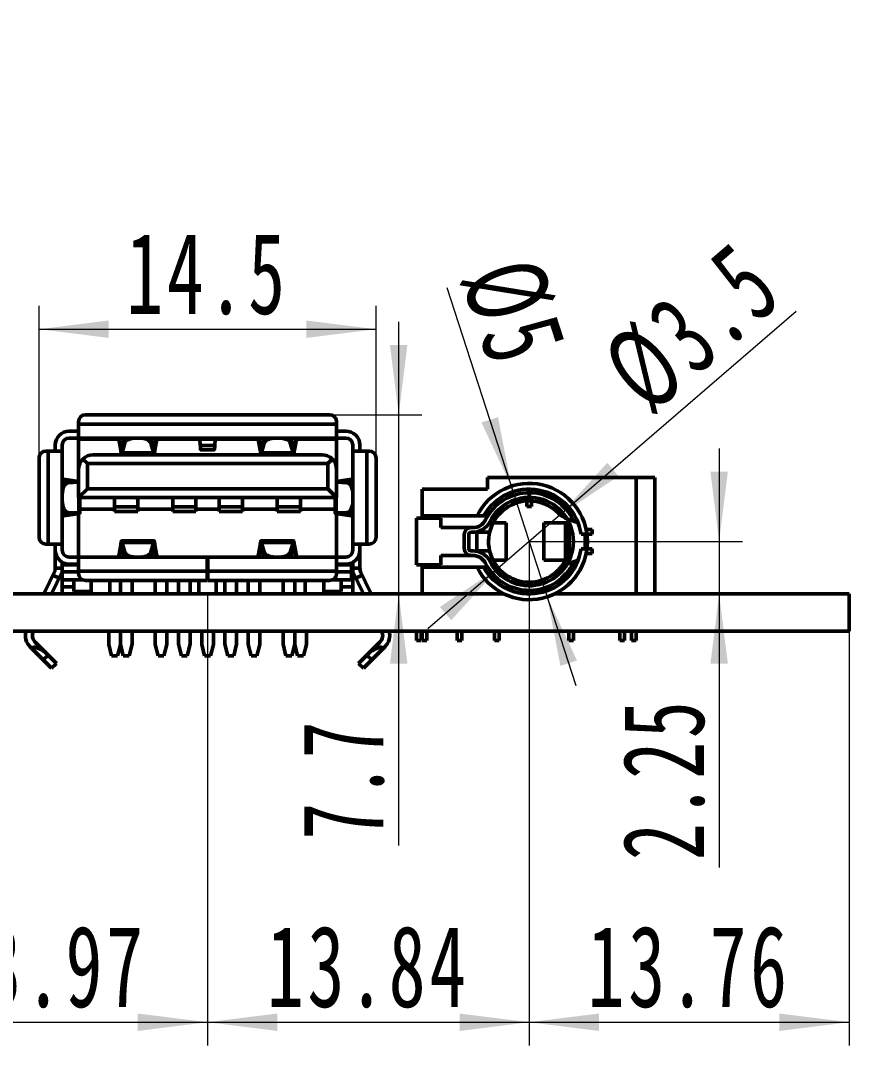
# Model space of a CAD drawing. Header units: millimetres. Extents: x -67 to 52, y -77 to 66.
# Drawn here: x 15.11 to 51.6, y -40.72 to 3.35 of the extents above; entities that cross this region are included whole.
import ezdxf

# ---------------------------------------------------------------- set-up
doc = ezdxf.new("R2010")
doc.units = ezdxf.units.MM
doc.layers.get('0').update_dxf_attribs({"lineweight": 18})
doc.layers.add('01', color=7, linetype='Continuous', lineweight=50)
doc.layers.add('尺寸线层', color=3, linetype='Continuous', lineweight=18)
doc.styles.add('标准', font='', dxfattribs={"width": 0.667})
doc.styles.get('标准').set_extended_font_data('宋体')
doc.dimstyles.new('标准', dxfattribs={"dimtxt": 3.5, "dimasz": 3, "dimexe": 1, "dimexo": 0, "dimtad": 1, "dimdsep": 46, "dimtxsty": '标准', "dimblk": '_CAXARROW', "dimcen": 0, "dimdle": 4, "dimazin": 2, "dimtfac": 0.707107, "dimtdec": 3, "dimtmove": 0, "dimatfit": 3, "dimfxl": 1, "dimtolj": 1, "dimarcsym": 1})

# ---------------------------------------------------------------- blocks, each defined once
blk = doc.blocks.new('USB_S_2')
at = {"color": 7, "linetype": 'Continuous'}
for p, q in [((-5.25, 7.7), (5.25, 7.7)), ((-5.55, 6.7), (-5.55, 7.4)), ((5.55, 7.3), (-5.55, 7.3)), ((5.55, 7.4), (5.55, 6.7)), ((-5.95, 7), (-5.55, 7)), ((-5.95, 6.7), (5.95, 6.7)), ((-5.55, 6.65), (-5.55, 4.14)), ((-3.82, 6.65), (-5.55, 6.65)), ((-3.82, 6.7), (-3.82, 6.646)), ((-3.82, 6.646), (-3.735, 6.179)), ((-3.735, 6.371), (-3.795, 6.7)), ((-3.572, 6.7), (-3.677, 6.327)), ((-3.559, 6.485), (-3.559, 6.7)), ((-2.441, 6.7), (-2.441, 6.485)), ((-2.323, 6.327), (-2.428, 6.7)), ((-2.205, 6.7), (-2.265, 6.371)), ((-2.18, 6.646), (-2.265, 6.179)), ((-2.18, 6.646), (-2.18, 6.7)), ((-0.329, 6.65), (-2.18, 6.65)), ((-0.329, 6.646), (0.329, 6.646)), ((-0.329, 6.646), (-0.311, 6.379)), ((0.329, 6.646), (0.311, 6.379)), ((2.18, 6.65), (0.329, 6.65)), ((2.18, 6.7), (2.18, 6.646)), ((2.18, 6.646), (2.265, 6.179)), ((2.265, 6.371), (2.205, 6.7)), ((2.428, 6.7), (2.323, 6.327)), ((2.441, 6.485), (2.441, 6.7)), ((3.559, 6.7), (3.559, 6.485)), ((3.677, 6.327), (3.572, 6.7)), ((3.795, 6.7), (3.735, 6.371)), ((3.82, 6.646), (3.735, 6.179)), ((3.82, 6.646), (3.82, 6.7)), ((5.55, 6.65), (3.82, 6.65)), ((5.55, 7), (5.95, 7)), ((5.55, 4.14), (5.55, 6.65)), ((-6.55, 6.14), (-6.55, 6.4)), ((-6.25, 1.88), (-6.25, 6.4)), ((-3.664, 6.371), (-3.735, 6.371)), ((-3.735, 6.179), (-3.735, 6.371)), ((-3.677, 6.067), (-3.559, 6.485)), ((-3.677, 6.327), (-3.677, 6.067)), ((-2.323, 6.067), (-2.441, 6.485)), ((-2.265, 6.371), (-2.336, 6.371)), ((-2.323, 6.067), (-2.323, 6.327)), ((-2.265, 6.371), (-2.265, 6.179)), ((0.311, 6.379), (-0.311, 6.379)), ((0.297, 6.2), (-0.297, 6.2)), ((2.336, 6.371), (2.265, 6.371)), ((2.265, 6.179), (2.265, 6.371)), ((2.323, 6.067), (2.441, 6.485)), ((2.323, 6.327), (2.323, 6.067)), ((3.677, 6.067), (3.559, 6.485)), ((3.735, 6.371), (3.664, 6.371)), ((3.677, 6.067), (3.677, 6.327)), ((3.735, 6.371), (3.735, 6.179)), ((6.25, 6.4), (6.25, 1.88)), ((6.55, 6.14), (6.55, 6.4)), ((-7.25, 2.44), (-7.25, 5.84)), ((-6.95, 6.14), (-6.25, 6.14)), ((-6.95, 6.14), (-6.25, 6.14)), ((-6.85, 6.14), (-6.85, 2.14)), ((-5.364, 5.794), (-5.169, 5.599)), ((4.915, 5.98), (-4.915, 5.98)), ((-3.698, 6), (-2.302, 6)), ((-2.323, 6.067), (-3.677, 6.067)), ((2.302, 6), (3.698, 6)), ((3.677, 6.067), (2.323, 6.067)), ((5.364, 5.794), (5.169, 5.599)), ((6.25, 6.14), (6.95, 6.14)), ((6.25, 6.14), (6.95, 6.14)), ((6.85, 2.14), (6.85, 6.14)), ((7.25, 5.84), (7.25, 2.44)), ((-5.169, 5.599), (5.169, 5.599)), ((-5.169, 4.521), (-5.169, 5.599)), ((5.169, 4.521), (5.169, 5.599)), ((-6.196, 4.93), (-6.25, 4.93)), ((-6.25, 4.908), (-5.921, 4.855)), ((-6.196, 4.93), (-5.55, 4.826)), ((-5.921, 4.855), (-5.921, 4.829)), ((6.196, 4.93), (5.55, 4.826)), ((5.922, 4.855), (6.25, 4.907)), ((5.922, 4.829), (5.922, 4.855)), ((6.25, 4.93), (6.196, 4.93)), ((-6.25, 4.815), (-5.877, 4.831)), ((-6.25, 4.812), (-6.005, 4.778)), ((-5.55, 4.797), (-6.005, 4.778)), ((-5.55, 4.14), (-5.169, 4.521)), ((5.169, 4.521), (-5.169, 4.521)), ((5.169, 4.521), (5.55, 4.14)), ((5.55, 4.797), (6.005, 4.778)), ((6.25, 4.815), (5.878, 4.831)), ((6.005, 4.778), (6.25, 4.812)), ((-5.55, 4.14), (5.55, 4.14)), ((-5.533, 4.14), (-5.533, 3.482)), ((-5.493, 4.14), (-5.493, 3.474)), ((-4, 3.537), (-4, 4.14)), ((-3.019, 4.14), (-3, 3.935)), ((-3, 4.068), (-3.007, 4.14)), ((-3, 3.537), (-3, 4.14)), ((-1.5, 3.537), (-1.5, 4.14)), ((-0.5, 4.14), (-0.5, 3.537)), ((0.5, 3.537), (0.5, 4.14)), ((1.5, 4.14), (1.5, 3.537)), ((3, 3.537), (3, 4.14)), ((4, 4.14), (4, 3.537)), ((5.494, 4.14), (5.494, 3.474)), ((5.534, 3.482), (5.534, 4.14)), ((-5.493, 3.64), (-4, 3.64)), ((-3, 3.748), (-4, 3.748)), ((-3, 3.537), (-4, 3.537)), ((-3, 3.64), (-1.5, 3.64)), ((-0.5, 3.748), (-1.5, 3.748)), ((-0.5, 3.537), (-1.5, 3.537)), ((-0.5, 3.64), (0.5, 3.64)), ((1.5, 3.748), (0.5, 3.748)), ((1.5, 3.537), (0.5, 3.537)), ((1.5, 3.64), (3, 3.64)), ((4, 3.748), (3, 3.748)), ((4, 3.537), (3, 3.537)), ((4, 3.64), (5.494, 3.64)), ((-6.005, 3.502), (-6.25, 3.468)), ((-6.25, 3.465), (-5.877, 3.449)), ((-5.921, 3.425), (-6.25, 3.372)), ((-6.25, 3.35), (-6.196, 3.35)), ((-6.196, 3.35), (-5.6, 3.446)), ((-6.005, 3.502), (-5.533, 3.482)), ((-5.921, 3.451), (-5.921, 3.425)), ((-5.55, 0.88), (-5.55, 3.455)), ((5.534, 3.482), (6.005, 3.502)), ((5.55, 0.88), (5.55, 3.455)), ((6.196, 3.35), (5.601, 3.446)), ((6.25, 3.465), (5.878, 3.449)), ((5.922, 3.425), (5.922, 3.451)), ((6.25, 3.373), (5.922, 3.425)), ((6.25, 3.468), (6.005, 3.502)), ((6.196, 3.35), (6.25, 3.35)), ((-3.698, 2.28), (-2.302, 2.28)), ((-3.677, 2.213), (-2.323, 2.213)), ((-3.677, 2.213), (-3.677, 1.953)), ((-3.677, 2.213), (-3.559, 1.795)), ((-2.323, 2.213), (-2.441, 1.795)), ((-2.323, 1.953), (-2.323, 2.213)), ((2.302, 2.28), (3.698, 2.28)), ((2.323, 2.213), (2.323, 1.953)), ((2.323, 2.213), (3.677, 2.213)), ((2.323, 2.213), (2.441, 1.795)), ((3.677, 2.213), (3.559, 1.795)), ((3.677, 1.953), (3.677, 2.213)), ((-6.25, 2.14), (-6.95, 2.14)), ((-6.55, 1.01), (-6.55, 2.14)), ((-3.82, 1.634), (-3.735, 2.101)), ((-3.795, 1.58), (-3.735, 1.909)), ((-3.735, 1.909), (-3.735, 2.101)), ((-3.735, 1.909), (-3.664, 1.909)), ((-3.677, 1.953), (-3.572, 1.58)), ((-3.559, 1.58), (-3.559, 1.795)), ((-2.441, 1.795), (-2.441, 1.58)), ((-2.428, 1.58), (-2.323, 1.953)), ((-2.336, 1.909), (-2.265, 1.909)), ((-2.265, 2.101), (-2.265, 1.909)), ((-2.18, 1.634), (-2.265, 2.101)), ((-2.265, 1.909), (-2.205, 1.58)), ((2.18, 1.634), (2.265, 2.101)), ((2.205, 1.58), (2.265, 1.909)), ((2.265, 1.909), (2.265, 2.101)), ((2.265, 1.909), (2.336, 1.909)), ((2.323, 1.953), (2.428, 1.58)), ((2.441, 1.58), (2.441, 1.795)), ((3.559, 1.795), (3.559, 1.58)), ((3.572, 1.58), (3.677, 1.953)), ((3.664, 1.909), (3.735, 1.909)), ((3.735, 2.101), (3.735, 1.909)), ((3.82, 1.634), (3.735, 2.101)), ((3.735, 1.909), (3.795, 1.58)), ((6.95, 2.14), (6.25, 2.14)), ((6.55, 1.01), (6.55, 2.14)), ((-6.25, 0), (-6.25, 1.36)), ((-0.01, 1.58), (-5.95, 1.58)), ((-3.82, 1.634), (-3.82, 1.58)), ((-2.18, 1.58), (-2.18, 1.634)), ((-0.01, 0.58), (-0.01, 1.58)), ((5.95, 1.58), (-0.004, 1.58)), ((0.01, 0.58), (0.01, 1.58)), ((2.18, 1.634), (2.18, 1.58)), ((3.82, 1.58), (3.82, 1.634)), ((6.2, 1.34), (6.2, 0.6)), ((6.25, 0), (6.25, 1.36)), ((-7.043, 0), (-6.55, 1.01)), ((-6.25, 0.941), (-6.709, 0)), ((-6.25, 1.1), (-6.55, 1.1)), ((-6.25, 1.25), (-5.55, 1.25)), ((-5.55, 0.95), (-6.25, 0.95)), ((-5.95, 1.28), (-5.55, 1.28)), ((-5.55, 0.98), (-0.01, 0.98)), ((0.01, 1.28), (-0.01, 1.28)), ((-0.01, 1.25), (0.01, 1.25)), ((0.01, 0.95), (-0.01, 0.95)), ((0.01, 0.98), (5.55, 0.98)), ((5.55, 1.28), (5.95, 1.28)), ((5.55, 1.25), (6.2, 1.25)), ((6.2, 0.95), (5.55, 0.95)), ((6.55, 1.1), (6.25, 1.1)), ((6.25, 0.941), (6.709, 0)), ((6.55, 1.01), (7.043, 0)), ((-6.379, 0.675), (-6.649, 0.807)), ((-5.353, 0.6), (-6.25, 0.6)), ((-5.75, 0.1), (-5.75, 0.6)), ((-0.01, 0.58), (-5.25, 0.58)), ((-5, 0), (-5, 0.58)), ((-4.2, 0.58), (-4.2, 0)), ((-3.75, 0), (-3.75, 0.568)), ((-3.25, 0), (-3.25, 0.568)), ((-2.25, 0), (-2.25, 0.58)), ((-1.75, 0), (-1.75, 0.58)), ((-1.25, 0), (-1.25, 0.568)), ((-0.75, 0), (-0.75, 0.568)), ((-0.375, 0), (-0.375, 0.58)), ((5.25, 0.58), (0.01, 0.58)), ((0.375, 0.58), (0.375, 0)), ((0.75, 0), (0.75, 0.568)), ((1.25, 0), (1.25, 0.568)), ((1.75, 0), (1.75, 0.58)), ((2.25, 0.58), (2.25, 0)), ((3.25, 0), (3.25, 0.568)), ((3.75, 0), (3.75, 0.568)), ((4.2, 0), (4.2, 0.58)), ((5, 0.58), (5, 0)), ((6.25, 0.6), (5.353, 0.6)), ((5.75, 0.6), (5.75, 0.1)), ((6.649, 0.807), (6.379, 0.675)), ((-6.25, 0.3), (-5.75, 0.3)), ((-5.75, 0.1), (-5, 0.1)), ((-5.517, 0.1), (-5.6, 0)), ((5, 0.1), (5.75, 0.1)), ((5.517, 0.1), (5.6, 0)), ((5.75, 0.3), (6.25, 0.3)), ((-4.25, -2.17), (-4.25, -1.6)), ((-3.75, -2.16), (-3.75, -1.6)), ((-3.25, -2.16), (-3.25, -1.6)), ((-2.25, -2.17), (-2.25, -1.6)), ((-1.75, -2.17), (-1.75, -1.6)), ((-1.25, -2.16), (-1.25, -1.6)), ((-0.75, -2.16), (-0.75, -1.6)), ((-0.25, -2.17), (-0.25, -1.6)), ((0.25, -2.17), (0.25, -1.6)), ((0.75, -2.16), (0.75, -1.6)), ((1.25, -2.16), (1.25, -1.6)), ((1.75, -2.17), (1.75, -1.6)), ((2.25, -1.6), (2.25, -2.17)), ((3.25, -2.16), (3.25, -1.6)), ((3.75, -2.16), (3.75, -1.6)), ((4.25, -2.17), (4.25, -1.6)), ((-6.494, -2.989), (-7.417, -2.069)), ((-4.25, -2.17), (-4.125, -2.67)), ((-3.875, -2.67), (-3.75, -2.17)), ((-3.75, -2.16), (-3.625, -2.66)), ((-3.375, -2.66), (-3.25, -2.16)), ((-2.25, -2.17), (-2.125, -2.67)), ((-1.875, -2.67), (-1.75, -2.17)), ((-1.25, -2.16), (-1.125, -2.66)), ((-0.875, -2.66), (-0.75, -2.16)), ((-0.25, -2.17), (-0.125, -2.67)), ((0.125, -2.67), (0.25, -2.17)), ((0.75, -2.16), (0.875, -2.66)), ((1.125, -2.66), (1.25, -2.16)), ((1.75, -2.17), (1.875, -2.67)), ((2.125, -2.67), (2.25, -2.17)), ((3.25, -2.16), (3.375, -2.66)), ((3.625, -2.66), (3.75, -2.16)), ((3.75, -2.17), (3.875, -2.67)), ((4.125, -2.67), (4.25, -2.17)), ((7.417, -2.069), (6.494, -2.989)), ((-6.71, -3.198), (-7.629, -2.282)), ((-7.072, -2.837), (-6.857, -2.628)), ((7.629, -2.282), (6.71, -3.198)), ((6.857, -2.628), (7.072, -2.837)), ((-6.494, -2.989), (-6.71, -3.198)), ((-3.875, -2.67), (-4.125, -2.67)), ((-3.375, -2.66), (-3.625, -2.66)), ((-1.875, -2.67), (-2.125, -2.67)), ((-0.875, -2.66), (-1.125, -2.66)), ((0.125, -2.67), (-0.125, -2.67)), ((1.125, -2.66), (0.875, -2.66)), ((2.125, -2.67), (1.875, -2.67)), ((3.625, -2.66), (3.375, -2.66)), ((4.125, -2.67), (3.875, -2.67)), ((6.71, -3.198), (6.494, -2.989))]:
    blk.add_line(p, q, dxfattribs=at)
for centre, radius, start, end in [((-5.25, 7.4), 0.3, 90, 180), ((5.25, 7.4), 0.3, 360, 90), ((-5.95, 6.4), 0.6, 90, 180), ((-5.95, 6.4), 0.3, 90, 180), ((5.95, 6.4), 0.6, 0, 90), ((5.95, 6.4), 0.3, 0, 90), ((-6.95, 5.84), 0.3, 90, 180), ((-4.915, 5.345), 0.635, 90, 180), ((4.915, 5.345), 0.635, 0, 90), ((6.95, 5.84), 0.3, 0, 90), ((-6.95, 2.44), 0.3, 180, 270), ((6.95, 2.44), 0.3, 270, 0), ((-5.95, 1.88), 0.6, 180, 270), ((-5.95, 1.88), 0.3, 180, 270), ((5.95, 1.88), 0.6, 270, 360), ((5.95, 1.88), 0.3, 270, 360), ((7.25, 1.172), 0.7, 185.884, 198.7956), ((-5.25, 0.88), 0.3, 180, 270), ((5.25, 0.88), 0.3, 270, 0), ((-7.135, -1.786), 0.7, 164.5549, 225.1062), ((-7.135, -1.786), 0.4, 153.9958, 225.1038), ((7.135, -1.786), 0.4, 314.8962, 26.0042), ((7.135, -1.786), 0.7, 314.8938, 15.445)]:
    blk.add_arc(centre, radius, start, end, dxfattribs=at)
for centre, start_param, end_param in [((-6, 4.274), 3.162757, 4.712389), ((6, 4.274), 1.570796, 3.120429), ((-6, 4.006), 4.712389, 6.262021), ((6, 4.006), 0.021164, 1.570796)]:
    blk.add_ellipse(centre, major_axis=(0, -0.504), ratio=0.496384, start_param=start_param, end_param=end_param, dxfattribs=at)
for points, knots in [([(-3.82, 6.646), (-3.823, 6.654), (-3.827, 6.667), (-3.833, 6.683), (-3.839, 6.692), (-3.843, 6.697), (-3.848, 6.7), (-3.851, 6.7)], [0, 0, 0, 0, 45.185737, 80.411405, 94.005103, 105.005409, 120.817307, 120.817307, 120.817307, 120.817307]), ([(-3.064, 6.7), (-3.123, 6.7), (-3.235, 6.69), (-3.366, 6.654), (-3.453, 6.609), (-3.503, 6.573), (-3.54, 6.531), (-3.555, 6.5), (-3.559, 6.485)], [0, 0, 0, 0, 43.605557, 83.164566, 100.470915, 115.816536, 129.264752, 141.160014, 141.160014, 141.160014, 141.160014]), ([(-2.441, 6.485), (-2.445, 6.5), (-2.46, 6.531), (-2.497, 6.573), (-2.547, 6.609), (-2.634, 6.654), (-2.765, 6.69), (-2.877, 6.7), (-2.936, 6.7)], [0, 0, 0, 0, 10.951541, 23.332835, 37.461, 53.394329, 89.814867, 129.960892, 129.960892, 129.960892, 129.960892]), ([(-2.149, 6.7), (-2.152, 6.7), (-2.157, 6.697), (-2.161, 6.692), (-2.167, 6.683), (-2.173, 6.667), (-2.177, 6.654), (-2.18, 6.646)], [0, 0, 0, 0, 13.685373, 23.20626, 34.971756, 65.459961, 104.568718, 104.568718, 104.568718, 104.568718]), ([(-0.34, 6.7), (-0.34, 6.7), (-0.339, 6.699), (-0.337, 6.694), (-0.334, 6.684), (-0.332, 6.667), (-0.33, 6.654), (-0.329, 6.646)], [0, 0, 0, 0, 2.690587, 7.562981, 25.136371, 52.942205, 89.744611, 89.744611, 89.744611, 89.744611]), ([(0.329, 6.646), (0.33, 6.654), (0.332, 6.667), (0.334, 6.684), (0.337, 6.694), (0.339, 6.699), (0.34, 6.7), (0.34, 6.7)], [0, 0, 0, 0, 34.944753, 61.347048, 78.033396, 82.659849, 85.214625, 85.214625, 85.214625, 85.214625]), ([(2.18, 6.646), (2.177, 6.654), (2.173, 6.667), (2.167, 6.683), (2.161, 6.692), (2.157, 6.697), (2.152, 6.7), (2.149, 6.7)], [0, 0, 0, 0, 28.859531, 51.357698, 60.039813, 67.065562, 77.164412, 77.164412, 77.164412, 77.164412]), ([(2.936, 6.7), (2.877, 6.7), (2.765, 6.69), (2.634, 6.654), (2.547, 6.609), (2.497, 6.573), (2.46, 6.531), (2.445, 6.5), (2.441, 6.485)], [0, 0, 0, 0, 28.055702, 53.507865, 64.642724, 74.516057, 83.168604, 90.821985, 90.821985, 90.821985, 90.821985]), ([(3.559, 6.485), (3.555, 6.5), (3.54, 6.531), (3.503, 6.573), (3.453, 6.609), (3.366, 6.654), (3.235, 6.69), (3.123, 6.7), (3.064, 6.7)], [0, 0, 0, 0, 7.586634, 16.163723, 25.95095, 36.988696, 62.218871, 90.02986, 90.02986, 90.02986, 90.02986]), ([(3.851, 6.7), (3.848, 6.7), (3.843, 6.697), (3.839, 6.692), (3.833, 6.683), (3.827, 6.667), (3.823, 6.654), (3.82, 6.646)], [0, 0, 0, 0, 10.026126, 17.001282, 25.620876, 47.95703, 76.608739, 76.608739, 76.608739, 76.608739]), ([(-3.735, 6.371), (-3.732, 6.361), (-3.727, 6.343), (-3.719, 6.323), (-3.712, 6.311), (-3.707, 6.304), (-3.702, 6.3), (-3.698, 6.3)], [0, 0, 0, 0, 43.832391, 77.795978, 90.764647, 101.108697, 115.378381, 115.378381, 115.378381, 115.378381]), ([(-3.735, 6.179), (-3.734, 6.17), (-3.73, 6.138), (-3.726, 6.106), (-3.723, 6.083)], [0, 0, 0, 0, 14.991317, 53.840963, 53.840963, 53.840963, 53.840963]), ([(-3.698, 6.3), (-3.694, 6.3), (-3.687, 6.306), (-3.681, 6.316), (-3.678, 6.323), (-3.677, 6.327)], [0, 0, 0, 0, 26.122177, 46.511663, 72.536752, 72.536752, 72.536752, 72.536752]), ([(-2.323, 6.327), (-2.322, 6.323), (-2.319, 6.316), (-2.313, 6.306), (-2.306, 6.3), (-2.302, 6.3)], [0, 0, 0, 0, 22.931132, 40.896642, 63.913319, 63.913319, 63.913319, 63.913319]), ([(-2.302, 6.3), (-2.297, 6.3), (-2.289, 6.308), (-2.283, 6.32), (-2.279, 6.328), (-2.277, 6.333)], [0, 0, 0, 0, 22.295735, 40.418987, 63.735897, 63.735897, 63.735897, 63.735897]), ([(-2.277, 6.333), (-2.276, 6.336), (-2.272, 6.348), (-2.268, 6.361), (-2.265, 6.371)], [0, 0, 0, 0, 10.706637, 48.244187, 48.244187, 48.244187, 48.244187]), ([(-2.265, 6.179), (-2.266, 6.17), (-2.27, 6.137), (-2.274, 6.105), (-2.277, 6.082)], [0, 0, 0, 0, 13.120221, 47.038239, 47.038239, 47.038239, 47.038239]), ([(-0.311, 6.379), (-0.31, 6.365), (-0.309, 6.34), (-0.308, 6.305), (-0.306, 6.274), (-0.304, 6.249), (-0.303, 6.228), (-0.301, 6.215), (-0.3, 6.207), (-0.299, 6.203), (-0.299, 6.201), (-0.298, 6.2), (-0.297, 6.2)], [0, 0, 0, 0, 36.327338, 68.833951, 97.045111, 120.579273, 139.200186, 152.696778, 157.484326, 160.960674, 163.144022, 164.174137, 164.174137, 164.174137, 164.174137]), ([(0.297, 6.2), (0.298, 6.2), (0.299, 6.201), (0.299, 6.203), (0.3, 6.207), (0.301, 6.215), (0.303, 6.228), (0.304, 6.249), (0.306, 6.274), (0.308, 6.305), (0.309, 6.34), (0.31, 6.365), (0.311, 6.379)], [0, 0, 0, 0, 0.974878, 3.041364, 6.331816, 10.863456, 23.638819, 41.264835, 63.541633, 90.245544, 121.015417, 155.401884, 155.401884, 155.401884, 155.401884]), ([(2.265, 6.371), (2.268, 6.361), (2.273, 6.343), (2.281, 6.323), (2.288, 6.311), (2.293, 6.304), (2.298, 6.3), (2.302, 6.3)], [0, 0, 0, 0, 27.543827, 48.886198, 57.035577, 63.535672, 72.502596, 72.502596, 72.502596, 72.502596]), ([(2.265, 6.179), (2.266, 6.17), (2.27, 6.138), (2.274, 6.106), (2.277, 6.083)], [0, 0, 0, 0, 9.317768, 33.464544, 33.464544, 33.464544, 33.464544]), ([(2.302, 6.3), (2.306, 6.3), (2.313, 6.306), (2.319, 6.316), (2.322, 6.323), (2.323, 6.327)], [0, 0, 0, 0, 16.472081, 29.329251, 45.740111, 45.740111, 45.740111, 45.740111]), ([(3.677, 6.327), (3.678, 6.323), (3.681, 6.316), (3.687, 6.306), (3.694, 6.3), (3.698, 6.3)], [0, 0, 0, 0, 16.49844, 29.424226, 45.984214, 45.984214, 45.984214, 45.984214]), ([(3.698, 6.3), (3.702, 6.3), (3.707, 6.304), (3.712, 6.311), (3.719, 6.323), (3.727, 6.343), (3.732, 6.361), (3.735, 6.371)], [0, 0, 0, 0, 8.958575, 15.452618, 23.59441, 44.91691, 72.435091, 72.435091, 72.435091, 72.435091]), ([(3.735, 6.179), (3.734, 6.17), (3.73, 6.137), (3.726, 6.105), (3.723, 6.082)], [0, 0, 0, 0, 9.291456, 33.311461, 33.311461, 33.311461, 33.311461]), ([(-3.723, 6.083), (-3.721, 6.071), (-3.717, 6.05), (-3.712, 6.027), (-3.708, 6.013), (-3.705, 6.005), (-3.701, 6), (-3.698, 6)], [0, 0, 0, 0, 45.979156, 79.939063, 92.266564, 101.520234, 111.76815, 111.76815, 111.76815, 111.76815]), ([(-3.698, 6), (-3.696, 6), (-3.693, 6.004), (-3.69, 6.01), (-3.686, 6.021), (-3.681, 6.041), (-3.678, 6.057), (-3.677, 6.067)], [0, 0, 0, 0, 10.690134, 19.931454, 32.151937, 65.708977, 111.175097, 111.175097, 111.175097, 111.175097]), ([(-2.302, 6), (-2.304, 6), (-2.307, 6.004), (-2.31, 6.01), (-2.314, 6.021), (-2.319, 6.041), (-2.322, 6.057), (-2.323, 6.067)], [0, 0, 0, 0, 9.364006, 17.459576, 28.165262, 57.562803, 97.392852, 97.392852, 97.392852, 97.392852]), ([(-2.277, 6.082), (-2.279, 6.07), (-2.283, 6.05), (-2.288, 6.026), (-2.292, 6.012), (-2.295, 6.005), (-2.299, 6), (-2.302, 6)], [0, 0, 0, 0, 40.104745, 69.718788, 80.470179, 88.543883, 97.50805, 97.50805, 97.50805, 97.50805]), ([(2.277, 6.083), (2.279, 6.071), (2.283, 6.05), (2.288, 6.027), (2.292, 6.013), (2.295, 6.005), (2.299, 6), (2.302, 6)], [0, 0, 0, 0, 28.336237, 49.265198, 56.862445, 62.565338, 68.880968, 68.880968, 68.880968, 68.880968]), ([(2.302, 6), (2.304, 6), (2.307, 6.004), (2.31, 6.01), (2.314, 6.021), (2.319, 6.041), (2.322, 6.057), (2.323, 6.067)], [0, 0, 0, 0, 6.61238, 12.328596, 19.887573, 40.644272, 68.767331, 68.767331, 68.767331, 68.767331]), ([(3.698, 6), (3.696, 6), (3.693, 6.004), (3.69, 6.01), (3.686, 6.021), (3.681, 6.041), (3.678, 6.057), (3.677, 6.067)], [0, 0, 0, 0, 6.666609, 12.430168, 20.051972, 40.981252, 69.337851, 69.337851, 69.337851, 69.337851]), ([(3.723, 6.082), (3.721, 6.07), (3.717, 6.05), (3.712, 6.026), (3.708, 6.012), (3.705, 6.005), (3.701, 6), (3.698, 6)], [0, 0, 0, 0, 28.523803, 49.586276, 57.233015, 62.975297, 69.350905, 69.350905, 69.350905, 69.350905]), ([(-6.25, 4.956), (-6.25, 4.954), (-6.247, 4.95), (-6.242, 4.946), (-6.233, 4.941), (-6.217, 4.936), (-6.204, 4.932), (-6.196, 4.93)], [0, 0, 0, 0, 15.544937, 26.968768, 41.355843, 79.159523, 128.035512, 128.035512, 128.035512, 128.035512]), ([(-5.85, 4.836), (-5.85, 4.837), (-5.852, 4.839), (-5.855, 4.84), (-5.861, 4.843), (-5.873, 4.846), (-5.894, 4.85), (-5.911, 4.853), (-5.921, 4.855)], [0, 0, 0, 0, 4.368513, 12.624282, 25.118926, 41.778809, 87.233423, 147.229714, 147.229714, 147.229714, 147.229714]), ([(5.851, 4.836), (5.851, 4.837), (5.853, 4.839), (5.856, 4.84), (5.862, 4.842), (5.875, 4.846), (5.895, 4.85), (5.912, 4.853), (5.922, 4.855)], [0, 0, 0, 0, 2.550822, 7.357804, 14.645385, 24.385072, 50.978566, 86.09322, 86.09322, 86.09322, 86.09322]), ([(6.196, 4.93), (6.204, 4.932), (6.217, 4.936), (6.233, 4.941), (6.242, 4.946), (6.247, 4.95), (6.25, 4.954), (6.25, 4.956)], [0, 0, 0, 0, 29.418153, 52.171954, 60.831445, 67.707377, 77.063778, 77.063778, 77.063778, 77.063778]), ([(-5.877, 4.831), (-5.873, 4.831), (-5.866, 4.831), (-5.858, 4.833), (-5.853, 4.834), (-5.85, 4.835), (-5.85, 4.836)], [0, 0, 0, 0, 42.286751, 73.102539, 92.800184, 102.448372, 102.448372, 102.448372, 102.448372]), ([(5.878, 4.831), (5.874, 4.831), (5.867, 4.831), (5.859, 4.832), (5.854, 4.833), (5.851, 4.835), (5.851, 4.836)], [0, 0, 0, 0, 24.831648, 43.016539, 54.438828, 59.90368, 59.90368, 59.90368, 59.90368]), ([(-6.196, 3.35), (-6.204, 3.348), (-6.217, 3.344), (-6.233, 3.339), (-6.242, 3.334), (-6.247, 3.33), (-6.25, 3.326), (-6.25, 3.324)], [0, 0, 0, 0, 42.619821, 75.5846, 88.130117, 98.091688, 111.64686, 111.64686, 111.64686, 111.64686]), ([(-5.85, 3.444), (-5.85, 3.443), (-5.852, 3.441), (-5.855, 3.44), (-5.862, 3.437), (-5.874, 3.434), (-5.894, 3.43), (-5.911, 3.427), (-5.921, 3.425)], [0, 0, 0, 0, 3.829666, 11.046608, 21.987787, 36.610426, 76.536458, 129.255698, 129.255698, 129.255698, 129.255698]), ([(-5.877, 3.449), (-5.873, 3.449), (-5.866, 3.449), (-5.858, 3.447), (-5.853, 3.446), (-5.85, 3.445), (-5.85, 3.444)], [0, 0, 0, 0, 37.344418, 64.69275, 81.870778, 90.089392, 90.089392, 90.089392, 90.089392]), ([(-5.6, 3.446), (-5.585, 3.448), (-5.559, 3.453), (-5.528, 3.459), (-5.51, 3.464), (-5.501, 3.467), (-5.495, 3.47), (-5.493, 3.473), (-5.493, 3.474)], [0, 0, 0, 0, 50.958398, 89.696607, 103.882471, 114.408956, 121.274512, 124.932295, 124.932295, 124.932295, 124.932295]), ([(-5.493, 3.474), (-5.493, 3.475), (-5.495, 3.477), (-5.499, 3.478), (-5.506, 3.48), (-5.517, 3.481), (-5.527, 3.482), (-5.533, 3.482)], [0, 0, 0, 0, 9.5054, 18.00689, 29.363917, 60.797601, 103.701108, 103.701108, 103.701108, 103.701108]), ([(5.494, 3.474), (5.494, 3.475), (5.496, 3.477), (5.5, 3.478), (5.507, 3.48), (5.518, 3.481), (5.528, 3.482), (5.534, 3.482)], [0, 0, 0, 0, 6.019418, 11.3887, 18.544166, 38.393573, 65.542291, 65.542291, 65.542291, 65.542291]), ([(5.601, 3.446), (5.586, 3.448), (5.56, 3.453), (5.529, 3.459), (5.511, 3.464), (5.502, 3.468), (5.496, 3.47), (5.494, 3.473), (5.494, 3.474)], [0, 0, 0, 0, 31.090457, 54.676184, 63.304447, 69.723818, 73.928671, 76.167082, 76.167082, 76.167082, 76.167082]), ([(5.878, 3.449), (5.874, 3.449), (5.867, 3.449), (5.859, 3.448), (5.854, 3.447), (5.851, 3.445), (5.851, 3.444)], [0, 0, 0, 0, 23.221648, 40.144049, 50.960955, 56.259229, 56.259229, 56.259229, 56.259229]), ([(5.851, 3.444), (5.851, 3.443), (5.853, 3.441), (5.856, 3.44), (5.862, 3.438), (5.874, 3.434), (5.895, 3.43), (5.912, 3.427), (5.922, 3.425)], [0, 0, 0, 0, 2.397191, 6.927487, 13.783836, 22.925831, 47.868734, 80.791281, 80.791281, 80.791281, 80.791281]), ([(6.25, 3.324), (6.25, 3.326), (6.247, 3.33), (6.242, 3.334), (6.233, 3.339), (6.217, 3.344), (6.204, 3.348), (6.196, 3.35)], [0, 0, 0, 0, 8.928569, 15.490092, 23.753618, 45.466974, 73.539949, 73.539949, 73.539949, 73.539949]), ([(-3.735, 2.101), (-3.732, 2.127), (-3.727, 2.171), (-3.719, 2.221), (-3.713, 2.252), (-3.709, 2.265), (-3.705, 2.273), (-3.703, 2.277), (-3.7, 2.28), (-3.698, 2.28)], [0, 0, 0, 0, 38.911325, 68.300233, 78.981752, 86.866211, 89.765126, 91.997282, 94.780753, 94.780753, 94.780753, 94.780753]), ([(-3.698, 2.28), (-3.696, 2.28), (-3.693, 2.276), (-3.69, 2.27), (-3.686, 2.259), (-3.681, 2.239), (-3.678, 2.223), (-3.677, 2.213)], [0, 0, 0, 0, 6.630228, 12.362336, 19.942547, 40.757616, 68.95947, 68.95947, 68.95947, 68.95947]), ([(-2.302, 2.28), (-2.304, 2.28), (-2.307, 2.276), (-2.31, 2.27), (-2.314, 2.259), (-2.319, 2.239), (-2.322, 2.223), (-2.323, 2.213)], [0, 0, 0, 0, 5.021663, 9.36275, 15.103292, 30.866626, 52.224222, 52.224222, 52.224222, 52.224222]), ([(-2.265, 2.101), (-2.268, 2.127), (-2.273, 2.171), (-2.281, 2.221), (-2.287, 2.252), (-2.291, 2.265), (-2.295, 2.273), (-2.297, 2.277), (-2.3, 2.28), (-2.302, 2.28)], [0, 0, 0, 0, 29.169065, 51.199478, 59.207962, 65.119347, 67.292973, 68.966715, 71.053666, 71.053666, 71.053666, 71.053666]), ([(2.277, 2.198), (2.279, 2.21), (2.283, 2.23), (2.288, 2.254), (2.292, 2.268), (2.295, 2.275), (2.299, 2.28), (2.302, 2.28)], [0, 0, 0, 0, 12.454353, 21.650864, 24.989661, 27.496914, 30.280697, 30.280697, 30.280697, 30.280697]), ([(2.302, 2.28), (2.304, 2.28), (2.307, 2.276), (2.31, 2.27), (2.314, 2.259), (2.319, 2.239), (2.322, 2.223), (2.323, 2.213)], [0, 0, 0, 0, 2.957331, 5.514066, 8.895125, 18.179427, 30.758513, 30.758513, 30.758513, 30.758513]), ([(3.698, 2.28), (3.696, 2.28), (3.693, 2.276), (3.69, 2.27), (3.686, 2.259), (3.681, 2.239), (3.678, 2.223), (3.677, 2.213)], [0, 0, 0, 0, 4.20588, 7.841745, 12.649719, 25.852255, 43.740248, 43.740248, 43.740248, 43.740248]), ([(3.723, 2.197), (3.721, 2.209), (3.717, 2.23), (3.712, 2.253), (3.708, 2.267), (3.705, 2.275), (3.701, 2.28), (3.698, 2.28)], [0, 0, 0, 0, 17.991169, 31.27933, 36.102954, 39.72382, 43.733724, 43.733724, 43.733724, 43.733724]), ([(-3.723, 1.947), (-3.724, 1.944), (-3.728, 1.932), (-3.732, 1.919), (-3.735, 1.909)], [0, 0, 0, 0, 6.899562, 31.089476, 31.089476, 31.089476, 31.089476]), ([(-3.698, 1.98), (-3.703, 1.98), (-3.711, 1.972), (-3.717, 1.96), (-3.721, 1.952), (-3.723, 1.947)], [0, 0, 0, 0, 14.762651, 26.762581, 42.201382, 42.201382, 42.201382, 42.201382]), ([(-3.677, 1.953), (-3.678, 1.957), (-3.681, 1.964), (-3.687, 1.974), (-3.694, 1.98), (-3.698, 1.98)], [0, 0, 0, 0, 15.047891, 26.837237, 41.941265, 41.941265, 41.941265, 41.941265]), ([(-3.559, 1.795), (-3.555, 1.78), (-3.54, 1.749), (-3.503, 1.707), (-3.453, 1.671), (-3.366, 1.626), (-3.235, 1.59), (-3.123, 1.58), (-3.064, 1.58)], [0, 0, 0, 0, 6.156911, 13.117623, 21.060418, 30.01807, 50.493545, 73.063474, 73.063474, 73.063474, 73.063474]), ([(-2.936, 1.58), (-2.877, 1.58), (-2.765, 1.59), (-2.634, 1.626), (-2.547, 1.671), (-2.497, 1.707), (-2.46, 1.749), (-2.445, 1.78), (-2.441, 1.795)], [0, 0, 0, 0, 18.895999, 36.03847, 43.537991, 50.187851, 56.015491, 61.170174, 61.170174, 61.170174, 61.170174]), ([(-2.302, 1.98), (-2.306, 1.98), (-2.313, 1.974), (-2.319, 1.964), (-2.322, 1.957), (-2.323, 1.953)], [0, 0, 0, 0, 11.200358, 19.94272, 31.101449, 31.101449, 31.101449, 31.101449]), ([(-2.265, 1.909), (-2.268, 1.919), (-2.273, 1.937), (-2.281, 1.957), (-2.288, 1.969), (-2.293, 1.976), (-2.298, 1.98), (-2.302, 1.98)], [0, 0, 0, 0, 18.456755, 32.757997, 38.218788, 42.574416, 48.583034, 48.583034, 48.583034, 48.583034]), ([(2.265, 2.101), (2.266, 2.11), (2.27, 2.143), (2.274, 2.175), (2.277, 2.198)], [0, 0, 0, 0, 3.832535, 13.740293, 13.740293, 13.740293, 13.740293]), ([(2.302, 1.98), (2.298, 1.98), (2.293, 1.976), (2.288, 1.969), (2.281, 1.957), (2.273, 1.937), (2.268, 1.919), (2.265, 1.909)], [0, 0, 0, 0, 3.573666, 6.164205, 9.412048, 17.917808, 28.895087, 28.895087, 28.895087, 28.895087]), ([(2.323, 1.953), (2.322, 1.957), (2.319, 1.964), (2.313, 1.974), (2.306, 1.98), (2.302, 1.98)], [0, 0, 0, 0, 6.749247, 12.036978, 18.811403, 18.811403, 18.811403, 18.811403]), ([(2.441, 1.795), (2.445, 1.78), (2.46, 1.749), (2.497, 1.707), (2.547, 1.671), (2.634, 1.626), (2.765, 1.59), (2.877, 1.58), (2.936, 1.58)], [0, 0, 0, 0, 2.895727, 6.169499, 9.905165, 14.11814, 23.748194, 34.363315, 34.363315, 34.363315, 34.363315]), ([(3.064, 1.58), (3.123, 1.58), (3.235, 1.59), (3.366, 1.626), (3.453, 1.671), (3.503, 1.707), (3.54, 1.749), (3.555, 1.78), (3.559, 1.795)], [0, 0, 0, 0, 13.593815, 25.926138, 31.321306, 36.105227, 40.297641, 44.005929, 44.005929, 44.005929, 44.005929]), ([(3.698, 1.98), (3.694, 1.98), (3.687, 1.974), (3.681, 1.964), (3.678, 1.957), (3.677, 1.953)], [0, 0, 0, 0, 10.10301, 17.988845, 28.054304, 28.054304, 28.054304, 28.054304]), ([(3.735, 1.909), (3.732, 1.919), (3.727, 1.937), (3.719, 1.957), (3.712, 1.969), (3.707, 1.976), (3.702, 1.98), (3.698, 1.98)], [0, 0, 0, 0, 16.547684, 29.369679, 34.265634, 38.170739, 43.557856, 43.557856, 43.557856, 43.557856]), ([(3.735, 2.101), (3.734, 2.11), (3.73, 2.142), (3.726, 2.174), (3.723, 2.197)], [0, 0, 0, 0, 5.613156, 20.159519, 20.159519, 20.159519, 20.159519]), ([(-3.851, 1.58), (-3.848, 1.58), (-3.843, 1.583), (-3.839, 1.588), (-3.833, 1.597), (-3.827, 1.613), (-3.823, 1.626), (-3.82, 1.634)], [0, 0, 0, 0, 8.419006, 14.276091, 21.514022, 40.269841, 64.328874, 64.328874, 64.328874, 64.328874]), ([(-2.18, 1.634), (-2.177, 1.626), (-2.173, 1.613), (-2.167, 1.597), (-2.161, 1.588), (-2.157, 1.583), (-2.152, 1.58), (-2.149, 1.58)], [0, 0, 0, 0, 16.22627, 28.875864, 33.757382, 37.70761, 43.385688, 43.385688, 43.385688, 43.385688]), ([(2.149, 1.58), (2.152, 1.58), (2.157, 1.583), (2.161, 1.588), (2.167, 1.597), (2.173, 1.613), (2.177, 1.626), (2.18, 1.634)], [0, 0, 0, 0, 3.435624, 5.825781, 8.779432, 16.433298, 26.251297, 26.251297, 26.251297, 26.251297]), ([(3.82, 1.634), (3.823, 1.626), (3.827, 1.613), (3.833, 1.597), (3.839, 1.588), (3.843, 1.583), (3.848, 1.58), (3.851, 1.58)], [0, 0, 0, 0, 16.876999, 30.033885, 35.111169, 39.219814, 45.125602, 45.125602, 45.125602, 45.125602]), ([(-7.58, -2.331), (-7.557, -2.318), (-7.52, -2.302), (-7.467, -2.294), (-7.413, -2.295), (-7.349, -2.312), (-7.275, -2.342), (-7.203, -2.377), (-7.109, -2.426), (-7.04, -2.465), (-6.994, -2.492)], [0, 0, 0, 0, 17.197148, 25.805745, 34.410265, 51.586567, 68.774592, 85.962652, 103.149925, 137.522012, 137.522012, 137.522012, 137.522012]), ([(6.994, -2.492), (7.04, -2.465), (7.109, -2.426), (7.203, -2.377), (7.275, -2.342), (7.349, -2.312), (7.413, -2.295), (7.467, -2.294), (7.52, -2.302), (7.557, -2.318), (7.58, -2.331)], [0, 0, 0, 0, 44.377442, 66.567754, 88.759092, 110.950464, 133.126906, 144.236201, 155.3503, 177.552756, 177.552756, 177.552756, 177.552756])]:
    blk.add_open_spline(points, degree=3, knots=knots, dxfattribs=at)
at = {"layer": '01', "ltscale": 0.4}
blk.add_line((0.375, 0), (-0.375, 0), dxfattribs=at)
blk = doc.blocks.new('*X39')
at = {"layer": '01', "ltscale": 0.4}
for p, q in [((102.626, 126.357), (105.437, 126.357)), ((102.626, 124.157), (105.437, 124.157))]:
    blk.add_line(p, q, dxfattribs=at)
blk = doc.blocks.new('*X40')
at = {"layer": '01', "ltscale": 0.4}
for p, q in [((103.426, 126.257), (102.376, 126.257)), ((103.426, 124.257), (102.376, 124.257))]:
    blk.add_line(p, q, dxfattribs=at)
blk = doc.blocks.new('*X41')
at = {"layer": '01', "ltscale": 0.4}
for p, q in [((103.426, 125.857), (104.805, 125.857)), ((103.426, 124.657), (104.805, 124.657))]:
    blk.add_line(p, q, dxfattribs=at)
blk = doc.blocks.new('*X42')
at = {"layer": '01', "ltscale": 0.4}
for p, q in [((106.226, 126.057), (105.669, 126.057)), ((106.226, 124.457), (105.669, 124.457))]:
    blk.add_line(p, q, dxfattribs=at)
blk = doc.blocks.new('*X43')
at = {"layer": '01', "ltscale": 0.4}
for p, q in [((109.454, 125.57), (109.626, 125.57)), ((109.454, 124.945), (109.626, 124.945))]:
    blk.add_line(p, q, dxfattribs=at)
blk = doc.blocks.new('*X44')
at = {"layer": '01', "ltscale": 0.4}
for p, q in [((107.851, 126.057), (108.949, 126.057)), ((107.851, 124.457), (108.949, 124.457))]:
    blk.add_line(p, q, dxfattribs=at)
blk = doc.blocks.new('*X45')
at = {"layer": '01', "ltscale": 0.4}
for p, q in [((107.126, 127.004), (107.126, 126.757)), ((107.326, 127.004), (107.326, 126.757))]:
    blk.add_line(p, q, dxfattribs=at)
blk = doc.blocks.new('*X46')
at = {"layer": '01', "ltscale": 0.4}
for p, q in [((108.926, 121.407), (108.926, 121.007)), ((109.126, 121.407), (109.126, 121.007))]:
    blk.add_line(p, q, dxfattribs=at)
blk = doc.blocks.new('*X67')
at = {"layer": '尺寸线层', "ltscale": 0.4, "transparency": 16777216}
for points in [[(9.191, -39.716), (12.191, -39.341), (12.191, -40.091)], [(23.161, -39.716), (20.161, -39.341), (20.161, -40.091)]]:
    blk.add_hatch(color=0, dxfattribs=at).paths.add_polyline_path(points, flags=0)
at = {"layer": '尺寸线层', "color": 0, "ltscale": 0.4, "transparency": 16777216}
for p, q in [((9.191, -21.3), (9.191, -40.716)), ((23.161, -21.3), (23.161, -40.716)), ((9.191, -39.716), (23.161, -39.716))]:
    blk.add_line(p, q, dxfattribs=at)
at = {"layer": '尺寸线层', "color": 0, "ltscale": 0.4, "transparency": 16777216, "insert": (16.176, -37.341), "char_height": 3.5, "width": 14.31987, "attachment_point": 5, "line_spacing_factor": 1.15057, "style": '标准'}
blk.add_mtext('\\T1.1;13.97', dxfattribs=at)
blk = doc.blocks.new('_CAXARROW')
blk.add_hatch(color=0).paths.add_polyline_path([(0, 0), (-1, 0.125), (-1, -0.125)], flags=0)
blk = doc.blocks.new('*X68')
at = {"layer": '尺寸线层', "ltscale": 0.4, "transparency": 16777216}
for points in [[(23.161, -39.716), (26.161, -39.341), (26.161, -40.091)], [(37.001, -39.716), (34.001, -39.341), (34.001, -40.091)]]:
    blk.add_hatch(color=0, dxfattribs=at).paths.add_polyline_path(points, flags=0)
at = {"layer": '尺寸线层', "color": 0, "ltscale": 0.4, "transparency": 16777216}
for p, q in [((37.001, -19.05), (37.001, -40.716)), ((23.161, -21.3), (23.161, -40.716)), ((23.161, -39.716), (37.001, -39.716))]:
    blk.add_line(p, q, dxfattribs=at)
at = {"layer": '尺寸线层', "color": 0, "ltscale": 0.4, "transparency": 16777216, "insert": (30.081, -37.341), "char_height": 3.5, "width": 14.31987, "attachment_point": 5, "line_spacing_factor": 1.15057, "style": '标准'}
blk.add_mtext('\\T1.1;13.84', dxfattribs=at)
blk = doc.blocks.new('*X69')
at = {"layer": '尺寸线层', "ltscale": 0.4, "transparency": 16777216}
for points in [[(37.001, -39.716), (40.001, -39.341), (40.001, -40.091)], [(50.761, -39.716), (47.761, -39.341), (47.761, -40.091)]]:
    blk.add_hatch(color=0, dxfattribs=at).paths.add_polyline_path(points, flags=0)
at = {"layer": '尺寸线层', "color": 0, "ltscale": 0.4, "transparency": 16777216}
for p, q in [((37.001, -19.05), (37.001, -40.716)), ((50.761, -22.9), (50.761, -40.716)), ((37.001, -39.716), (50.761, -39.716))]:
    blk.add_line(p, q, dxfattribs=at)
at = {"layer": '尺寸线层', "color": 0, "ltscale": 0.4, "transparency": 16777216, "insert": (43.881, -37.341), "char_height": 3.5, "width": 14.31987, "attachment_point": 5, "line_spacing_factor": 1.15057, "style": '标准'}
blk.add_mtext('\\T1.1;13.76', dxfattribs=at)
blk = doc.blocks.new('*X72')
at = {"layer": '尺寸线层', "ltscale": 0.4, "transparency": 16777216}
for points in [[(15.911, -9.921), (18.911, -9.546), (18.911, -10.296)], [(30.411, -9.921), (27.411, -9.546), (27.411, -10.296)]]:
    blk.add_hatch(color=0, dxfattribs=at).paths.add_polyline_path(points, flags=0)
at = {"layer": '尺寸线层', "color": 0, "ltscale": 0.4, "transparency": 16777216}
for p, q in [((15.911, -15.46), (15.911, -8.921)), ((30.411, -15.46), (30.411, -8.921)), ((15.911, -9.921), (30.411, -9.921))]:
    blk.add_line(p, q, dxfattribs=at)
at = {"layer": '尺寸线层', "color": 0, "ltscale": 0.4, "transparency": 16777216, "insert": (23.161, -7.546), "char_height": 3.5, "width": 11.4559, "attachment_point": 5, "line_spacing_factor": 1.15057, "style": '标准'}
blk.add_mtext('\\T1.1;14.5', dxfattribs=at)
blk = doc.blocks.new('*X73')
at = {"layer": '尺寸线层', "ltscale": 0.4, "transparency": 16777216}
for points in [[(31.384, -13.6), (31.009, -10.6), (31.759, -10.6)], [(31.384, -21.3), (31.009, -24.3), (31.759, -24.3)]]:
    blk.add_hatch(color=0, dxfattribs=at).paths.add_polyline_path(points, flags=0)
at = {"layer": '尺寸线层', "color": 0, "ltscale": 0.4, "transparency": 16777216}
for p, q in [((31.384, -32.115), (31.384, -9.6)), ((28.411, -13.6), (32.384, -13.6)), ((30.203, -21.3), (32.384, -21.3))]:
    blk.add_line(p, q, dxfattribs=at)
at = {"layer": '尺寸线层', "color": 0, "ltscale": 0.4, "transparency": 16777216, "insert": (29.009, -29.251), "char_height": 3.5, "width": 8.59192, "attachment_point": 5, "rotation": 90, "line_spacing_factor": 1.15057, "style": '标准'}
blk.add_mtext('\\T1.1;7.7', dxfattribs=at)
blk = doc.blocks.new('*X74')
at = {"layer": '尺寸线层', "ltscale": 0.4, "transparency": 16777216}
for points in [[(45.171, -19.05), (45.546, -16.05), (44.796, -16.05)], [(45.171, -21.3), (45.546, -24.3), (44.796, -24.3)]]:
    blk.add_hatch(color=0, dxfattribs=at).paths.add_polyline_path(points, flags=0)
at = {"layer": '尺寸线层', "color": 0, "ltscale": 0.4, "transparency": 16777216}
for p, q in [((45.171, -15.05), (45.171, -33.07)), ((37.001, -19.05), (46.171, -19.05)), ((42.401, -21.3), (46.171, -21.3))]:
    blk.add_line(p, q, dxfattribs=at)
at = {"layer": '尺寸线层', "color": 0, "ltscale": 0.4, "transparency": 16777216, "insert": (42.796, -29.251), "char_height": 3.5, "width": 11.4559, "attachment_point": 5, "rotation": 90, "line_spacing_factor": 1.15057, "style": '标准'}
blk.add_mtext('\\T1.1;2.25', dxfattribs=at)
blk = doc.blocks.new('*X75')
at = {"layer": '尺寸线层', "ltscale": 0.4, "transparency": 16777216}
for points in [[(36.229, -16.672), (35.659, -13.702), (34.946, -13.934)], [(37.772, -21.428), (39.055, -24.165), (38.342, -24.397)]]:
    blk.add_hatch(color=0, dxfattribs=at).paths.add_polyline_path(points, flags=0)
at = {"layer": '尺寸线层', "color": 0, "ltscale": 0.4, "transparency": 16777216}
blk.add_line((33.455, -8.124), (39.007, -25.232), dxfattribs=at)
at = {"layer": '尺寸线层', "color": 0, "ltscale": 0.4, "transparency": 16777216, "insert": (36.303, -9.207), "char_height": 3.5, "width": 21.90849, "attachment_point": 5, "rotation": 287.9799, "line_spacing_factor": 1.15057, "style": '标准'}
blk.add_mtext('\\T1.1;%%C5', dxfattribs=at)
blk = doc.blocks.new('*X76')
at = {"layer": '尺寸线层', "ltscale": 0.4, "transparency": 16777216}
for points in [[(38.327, -17.908), (40.845, -16.235), (40.356, -15.667)], [(35.674, -20.191), (33.645, -22.432), (33.156, -21.864)]]:
    blk.add_hatch(color=0, dxfattribs=at).paths.add_polyline_path(points, flags=0)
at = {"layer": '尺寸线层', "color": 0, "ltscale": 0.4, "transparency": 16777216}
blk.add_line((48.488, -9.162), (32.642, -22.801), dxfattribs=at)
at = {"layer": '尺寸线层', "color": 0, "ltscale": 0.4, "transparency": 16777216, "insert": (44.044, -9.853), "char_height": 3.5, "width": 15.97563, "attachment_point": 5, "rotation": 40.7192, "line_spacing_factor": 1.15057, "style": '标准'}
blk.add_mtext('\\T1.1;%%C3.5', dxfattribs=at)

msp = doc.modelspace()

# ---------------------------------------------------------------- linework, layer by layer
at = {"layer": '01', "ltscale": 0.4}
for p, q in [((42.401, -16.3), (35.201, -16.3)), ((35.201, -16.3), (35.201, -16.8)), ((41.601, -21.3), (41.601, -16.3)), ((42.401, -21.3), (42.401, -16.3)), ((35.201, -16.8), (32.401, -16.8)), ((32.401, -18.05), (32.401, -16.8)), ((37.001, -17.3), (37.001, -16.8)), ((37.101, -17.55), (36.901, -17.55)), ((32.151, -20.05), (32.151, -18.05)), ((33.201, -18.45), (33.201, -18.05)), ((36.001, -19.85), (36.001, -18.25)), ((37.626, -19.85), (37.626, -18.25)), ((38.557, -18.25), (38.557, -19.85)), ((38.638, -18.08), (39.103, -18.25)), ((38.724, -18.25), (38.724, -19.85)), ((34.201, -19.35), (34.201, -18.75)), ((34.401, -19.35), (34.401, -18.75)), ((34.751, -19.45), (34.751, -18.65)), ((39.401, -18.737), (39.401, -19.362)), ((39.447, -18.537), (39.701, -18.537)), ((39.481, -18.737), (39.701, -18.737)), ((39.701, -18.737), (39.701, -18.537)), ((39.481, -19.362), (39.701, -19.362)), ((39.701, -19.362), (39.701, -19.562)), ((33.201, -20.05), (33.201, -19.65)), ((39.447, -19.562), (39.701, -19.562)), ((32.401, -21.3), (32.401, -20.05)), ((38.638, -20.019), (39.103, -19.85)), ((35.911, -21.3), (-49.239, -21.3)), ((32.401, -21.3), (35.911, -21.3)), ((50.761, -21.3), (38.09, -21.3)), ((38.09, -21.3), (42.401, -21.3)), ((50.761, -22.9), (50.761, -21.3)), ((-49.239, -22.9), (50.761, -22.9)), ((32.151, -23.3), (32.351, -23.3)), ((32.401, -23.3), (32.601, -23.3)), ((33.901, -23.3), (34.101, -23.3)), ((35.501, -23.3), (35.701, -23.3)), ((38.701, -23.3), (38.901, -23.3)), ((40.901, -23.3), (41.101, -23.3)), ((41.601, -23.3), (41.401, -23.3))]:
    msp.add_line(p, q, dxfattribs=at)
at = {"layer": '01'}
for p, q in [((34.582, -18.45), (34.501, -18.45)), ((34.582, -18.65), (34.501, -18.65)), ((35.297, -18.65), (34.751, -18.65)), ((34.582, -19.45), (34.501, -19.45)), ((34.582, -19.65), (34.501, -19.65)), ((35.297, -19.45), (34.751, -19.45)), ((32.151, -22.9), (32.151, -23.3)), ((32.351, -22.9), (32.351, -23.3)), ((32.401, -22.9), (32.401, -23.3)), ((32.601, -22.9), (32.601, -23.3)), ((33.901, -22.9), (33.901, -23.3)), ((34.101, -22.9), (34.101, -23.3)), ((35.501, -22.9), (35.501, -23.3)), ((35.701, -22.9), (35.701, -23.3)), ((40.901, -22.9), (40.901, -23.3)), ((41.101, -22.9), (41.101, -23.3)), ((41.401, -22.9), (41.401, -23.3)), ((41.601, -22.9), (41.601, -23.3))]:
    msp.add_line(p, q, dxfattribs=at)
at = {"layer": '01', "ltscale": 0.4}
for centre, radius, start, end in [((37.001, -19.05), 2.5, 206.1039, 153.8961), ((37.001, -19.05), 2.25, 7.9836, 150.7324), ((37.001, -19.05), 2.1, 24.4657, 153.6122), ((37.001, -19.05), 1.9, 360, 153.6122), ((37.001, -19.05), 1.75, 43.9682, 332.7971), ((38.98, -17.14), 1, 223.9682, 250), ((34.501, -18.75), 0.3, 90, 180), ((34.582, -17.85), 0.6, 270, 333.6122), ((34.582, -17.85), 0.8, 270, 333.6122), ((34.501, -18.75), 0.1, 90, 180), ((37.001, -19.05), 2.25, 209.2676, 352.0164), ((37.001, -19.05), 1.9, 206.3878, 0), ((34.582, -20.25), 0.8, 26.3878, 90), ((34.582, -20.25), 0.6, 26.3878, 90), ((37.001, -19.05), 2.1, 206.3878, 335.5343), ((38.98, -20.959), 1, 110, 136.0318)]:
    msp.add_arc(centre, radius, start, end, dxfattribs=at)
at = {"layer": '01'}
for radius in [0.3, 0.1]:
    msp.add_arc((34.501, -19.35), radius, 180, 270, dxfattribs=at)

# ---------------------------------------------------------------- block references
msp.add_blockref('USB_S_2', (23.161, -21.3), dxfattribs=at)
at = {"layer": '01', "ltscale": 0.4}
for name in ['*X45', '*X40', '*X39', '*X41', '*X42', '*X44', '*X43', '*X46']:
    msp.add_blockref(name, (-70.225, -144.307), dxfattribs=at)

# ---------------------------------------------------------------- texts
at = {"layer": '01', "ltscale": 0.4, "insert": (-54.564, 35.703), "char_height": 15, "attachment_point": 1, "rotation": 339.968, "style": '标准'}
msp.add_mtext_dynamic_manual_height_columns('{\\T1.55;\\C251;研盛芯控ELSKY}', width=129.1207, gutter_width=1, heights=[0], dxfattribs=at)

# ---------------------------------------------------------------- dimensions: what is measured, and where the dimension line sits
at = {"layer": '尺寸线层', "ltscale": 0.4}
for p1, p2, picture, middle in [((37.772, -21.428), (36.229, -16.672), '*X75', (34.044, -9.94)), ((35.674, -20.191), (38.327, -17.908), '*X76', (45.594, -11.653))]:
    dim = msp.add_diameter_dim_2p(p1=p1, p2=p2, dimstyle='标准', override={"dimpost": '%%C<>', "dimsah": 1, "dimtmove": 0, "dimatfit": 1, "dimtzin": 8}, dxfattribs=at)
    dim.commit()
    dim.dimension.update_dxf_attribs({"geometry": picture, "text_midpoint": middle, "dimtype": 163})
for base, p1, p2, picture, middle in [((30.411, -9.921), (15.911, -15.46), (30.411, -15.46), '*X72', (23.161, -9.921)), ((37.001, -39.716), (23.161, -21.3), (37.001, -19.05), '*X68', (30.081, -39.716)), ((50.761, -39.716), (37.001, -19.05), (50.761, -22.9), '*X69', (43.881, -39.716)), ((23.161, -39.716), (9.191, -21.3), (23.161, -21.3), '*X67', (16.176, -39.716))]:
    dim = msp.add_linear_dim(base=base, p1=p1, p2=p2, dimstyle='标准', override={"dimsah": 1, "dimtzin": 8}, dxfattribs=at)
    dim.commit()
    dim.dimension.update_dxf_attribs({"geometry": picture, "text_midpoint": middle})
for base, p1, p2, angle, picture, middle in [((31.384, -13.6), (30.203, -21.3), (28.411, -13.6), 90, '*X73', (31.384, -29.251)), ((45.171, -21.3), (37.001, -19.05), (42.401, -21.3), 270, '*X74', (45.171, -29.251))]:
    dim = msp.add_linear_dim(base=base, p1=p1, p2=p2, angle=angle, dimstyle='标准', override={"dimsah": 1, "dimtzin": 8}, dxfattribs=at)
    dim.commit()
    dim.dimension.update_dxf_attribs({"geometry": picture, "text_midpoint": middle, "dimtype": 160})

doc.saveas('drawing.dxf')
